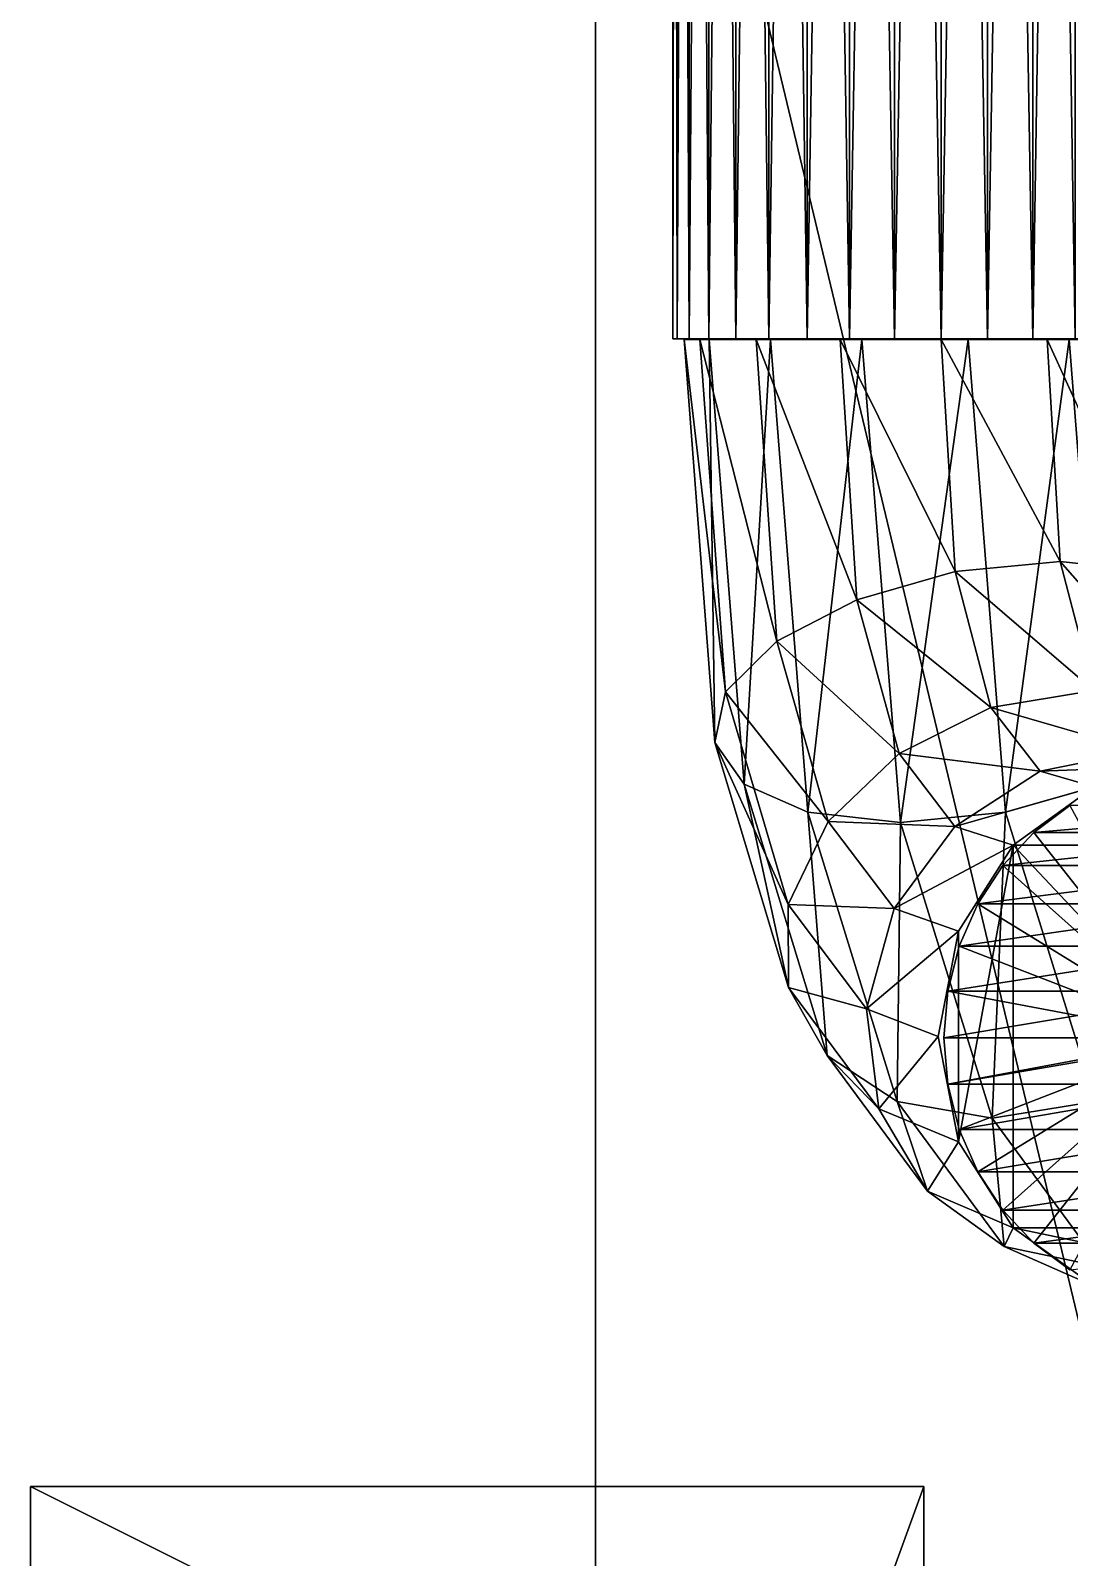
# Model space of a CAD drawing. Header units: metres. Extents: x -2 to 2, y -1.21 to 5.7.
# Drawn here: x -2.001 to -1.419, y 1.123 to 1.978 of the extents above; entities that cross this region are included whole.
import ezdxf

# ---------------------------------------------------------------- set-up
doc = ezdxf.new("R2010")
doc.units = ezdxf.units.M

msp = doc.modelspace()

# ---------------------------------------------------------------- linework, layer by layer
at = {"layer": 'Cube'}
for points in [[(-1.68433, 2.3849, 0.10766), (-0.36877, 0.9849, 0.58649), (-1.68433, 0.9849, 0.10766)], [(-1.68433, 2.3849, 0.10766), (-0.36877, 2.3849, 0.58649), (-0.36877, 0.9849, 0.58649)], [(-1.34915, 0.9849, -0.81324), (-1.68433, 2.3849, 0.10766), (-1.68433, 0.9849, 0.10766)], [(-1.34915, 0.9849, -0.81324), (-1.34915, 2.3849, -0.81324), (-1.68433, 2.3849, 0.10766)]]:
    msp.add_3dface(points, dxfattribs=at)
at = {"layer": 'Cylinder 2'}
for points in [[(-1.641, 1.80518, 0.76987), (-1.63872, 3.30518, 0.79592), (-1.63872, 1.80518, 0.79592)], [(-1.641, 1.80518, 0.76987), (-1.641, 3.30518, 0.76987), (-1.63872, 3.30518, 0.79592)], [(-1.63872, 1.80518, 0.74383), (-1.641, 3.30518, 0.76987), (-1.641, 1.80518, 0.76987)], [(-1.63872, 1.80518, 0.74383), (-1.63872, 3.30518, 0.74383), (-1.641, 3.30518, 0.76987)], [(-1.63872, 1.80518, 0.79592), (-1.63195, 3.30518, 0.82118), (-1.63195, 1.80518, 0.82118)], [(-1.63872, 1.80518, 0.79592), (-1.63872, 3.30518, 0.79592), (-1.63195, 3.30518, 0.82118)], [(-1.63195, 1.80518, 0.71857), (-1.63872, 3.30518, 0.74383), (-1.63872, 1.80518, 0.74383)], [(-1.63195, 1.80518, 0.71857), (-1.63195, 3.30518, 0.71857), (-1.63872, 3.30518, 0.74383)], [(-1.63195, 1.80518, 0.82118), (-1.6209, 3.30518, 0.84487), (-1.6209, 1.80518, 0.84487)], [(-1.63195, 1.80518, 0.82118), (-1.63195, 3.30518, 0.82118), (-1.6209, 3.30518, 0.84487)], [(-1.6209, 1.80518, 0.69487), (-1.63195, 3.30518, 0.71857), (-1.63195, 1.80518, 0.71857)], [(-1.6209, 1.80518, 0.69487), (-1.6209, 3.30518, 0.69487), (-1.63195, 3.30518, 0.71857)], [(-1.6209, 1.80518, 0.84487), (-1.60591, 3.30518, 0.86629), (-1.60591, 1.80518, 0.86629)], [(-1.6209, 1.80518, 0.84487), (-1.6209, 3.30518, 0.84487), (-1.60591, 3.30518, 0.86629)], [(-1.60591, 1.80518, 0.67346), (-1.6209, 3.30518, 0.69487), (-1.6209, 1.80518, 0.69487)], [(-1.60591, 1.80518, 0.67346), (-1.60591, 3.30518, 0.67346), (-1.6209, 3.30518, 0.69487)], [(-1.60591, 1.80518, 0.86629), (-1.58742, 3.30518, 0.88478), (-1.58742, 1.80518, 0.88478)], [(-1.60591, 1.80518, 0.86629), (-1.60591, 3.30518, 0.86629), (-1.58742, 3.30518, 0.88478)], [(-1.58742, 1.80518, 0.65497), (-1.60591, 3.30518, 0.67346), (-1.60591, 1.80518, 0.67346)], [(-1.58742, 1.80518, 0.65497), (-1.58742, 3.30518, 0.65497), (-1.60591, 3.30518, 0.67346)], [(-1.58742, 1.80518, 0.88478), (-1.566, 3.30518, 0.89978), (-1.566, 1.80518, 0.89978)], [(-1.58742, 1.80518, 0.88478), (-1.58742, 3.30518, 0.88478), (-1.566, 3.30518, 0.89978)], [(-1.566, 1.80518, 0.63997), (-1.58742, 3.30518, 0.65497), (-1.58742, 1.80518, 0.65497)], [(-1.566, 1.80518, 0.63997), (-1.566, 3.30518, 0.63997), (-1.58742, 3.30518, 0.65497)], [(-1.566, 1.80518, 0.89978), (-1.5423, 3.30518, 0.91083), (-1.5423, 1.80518, 0.91083)], [(-1.566, 1.80518, 0.89978), (-1.566, 3.30518, 0.89978), (-1.5423, 3.30518, 0.91083)], [(-1.5423, 1.80518, 0.62892), (-1.566, 3.30518, 0.63997), (-1.566, 1.80518, 0.63997)], [(-1.5423, 1.80518, 0.62892), (-1.5423, 3.30518, 0.62892), (-1.566, 3.30518, 0.63997)], [(-1.5423, 1.80518, 0.91083), (-1.51705, 3.30518, 0.91759), (-1.51705, 1.80518, 0.91759)], [(-1.5423, 1.80518, 0.91083), (-1.5423, 3.30518, 0.91083), (-1.51705, 3.30518, 0.91759)], [(-1.51705, 1.80518, 0.62215), (-1.5423, 3.30518, 0.62892), (-1.5423, 1.80518, 0.62892)], [(-1.51705, 1.80518, 0.62215), (-1.51705, 3.30518, 0.62215), (-1.5423, 3.30518, 0.62892)], [(-1.51705, 1.80518, 0.91759), (-1.491, 3.30518, 0.91987), (-1.491, 1.80518, 0.91987)], [(-1.51705, 1.80518, 0.91759), (-1.51705, 3.30518, 0.91759), (-1.491, 3.30518, 0.91987)], [(-1.491, 1.80518, 0.61987), (-1.51705, 3.30518, 0.62215), (-1.51705, 1.80518, 0.62215)], [(-1.491, 1.80518, 0.61987), (-1.491, 3.30518, 0.61987), (-1.51705, 3.30518, 0.62215)], [(-1.46495, 1.80518, 0.62215), (-1.491, 3.30518, 0.61987), (-1.491, 1.80518, 0.61987)], [(-1.46495, 1.80518, 0.62215), (-1.46495, 3.30518, 0.62215), (-1.491, 3.30518, 0.61987)], [(-1.491, 1.80518, 0.91987), (-1.46495, 3.30518, 0.91759), (-1.46495, 1.80518, 0.91759)], [(-1.491, 1.80518, 0.91987), (-1.491, 3.30518, 0.91987), (-1.46495, 3.30518, 0.91759)], [(-1.4397, 1.80518, 0.62892), (-1.46495, 3.30518, 0.62215), (-1.46495, 1.80518, 0.62215)], [(-1.4397, 1.80518, 0.62892), (-1.4397, 3.30518, 0.62892), (-1.46495, 3.30518, 0.62215)], [(-1.46495, 1.80518, 0.91759), (-1.4397, 3.30518, 0.91083), (-1.4397, 1.80518, 0.91083)], [(-1.46495, 1.80518, 0.91759), (-1.46495, 3.30518, 0.91759), (-1.4397, 3.30518, 0.91083)], [(-1.416, 1.80518, 0.63997), (-1.4397, 3.30518, 0.62892), (-1.4397, 1.80518, 0.62892)], [(-1.416, 1.80518, 0.63997), (-1.416, 3.30518, 0.63997), (-1.4397, 3.30518, 0.62892)], [(-1.4397, 1.80518, 0.91083), (-1.416, 3.30518, 0.89978), (-1.416, 1.80518, 0.89978)], [(-1.4397, 1.80518, 0.91083), (-1.4397, 3.30518, 0.91083), (-1.416, 3.30518, 0.89978)], [(-1.491, 1.80518, 0.76987), (-1.641, 1.80518, 0.76987), (-1.63872, 1.80518, 0.79592)], [(-1.641, 1.80518, 0.76987), (-1.63872, 1.80518, 0.79592), (-1.63872, 1.80518, 0.79592)], [(-1.641, 1.80518, 0.76987), (-1.641, 1.80518, 0.76987), (-1.63872, 1.80518, 0.79592)], [(-1.491, 1.80518, 0.76987), (-1.641, 1.80518, 0.76987), (-1.491, 1.80518, 0.76987)], [(-1.491, 1.80518, 0.76987), (-1.63872, 1.80518, 0.74383), (-1.641, 1.80518, 0.76987)], [(-1.63872, 1.80518, 0.74383), (-1.641, 1.80518, 0.76987), (-1.641, 1.80518, 0.76987)], [(-1.63872, 1.80518, 0.74383), (-1.63872, 1.80518, 0.74383), (-1.641, 1.80518, 0.76987)], [(-1.491, 1.80518, 0.76987), (-1.63872, 1.80518, 0.79592), (-1.63195, 1.80518, 0.82118)], [(-1.63872, 1.80518, 0.79592), (-1.63195, 1.80518, 0.82118), (-1.63195, 1.80518, 0.82118)], [(-1.63872, 1.80518, 0.79592), (-1.63872, 1.80518, 0.79592), (-1.63195, 1.80518, 0.82118)], [(-1.491, 1.80518, 0.76987), (-1.63872, 1.80518, 0.79592), (-1.491, 1.80518, 0.76987)], [(-1.491, 1.80518, 0.76987), (-1.63872, 1.80518, 0.74383), (-1.491, 1.80518, 0.76987)], [(-1.491, 1.80518, 0.76987), (-1.63195, 1.80518, 0.71857), (-1.63872, 1.80518, 0.74383)], [(-1.63195, 1.80518, 0.71857), (-1.63872, 1.80518, 0.74383), (-1.63872, 1.80518, 0.74383)], [(-1.63195, 1.80518, 0.71857), (-1.63195, 1.80518, 0.71857), (-1.63872, 1.80518, 0.74383)], [(-1.491, 1.80518, 0.76987), (-1.63195, 1.80518, 0.82118), (-1.6209, 1.80518, 0.84487)], [(-1.63195, 1.80518, 0.82118), (-1.6209, 1.80518, 0.84487), (-1.6209, 1.80518, 0.84487)], [(-1.63195, 1.80518, 0.82118), (-1.63195, 1.80518, 0.82118), (-1.6209, 1.80518, 0.84487)], [(-1.491, 1.80518, 0.76987), (-1.63195, 1.80518, 0.82118), (-1.491, 1.80518, 0.76987)], [(-1.491, 1.80518, 0.76987), (-1.63195, 1.80518, 0.71857), (-1.491, 1.80518, 0.76987)], [(-1.491, 1.80518, 0.76987), (-1.6209, 1.80518, 0.69487), (-1.63195, 1.80518, 0.71857)], [(-1.6209, 1.80518, 0.69487), (-1.63195, 1.80518, 0.71857), (-1.63195, 1.80518, 0.71857)], [(-1.6209, 1.80518, 0.69487), (-1.6209, 1.80518, 0.69487), (-1.63195, 1.80518, 0.71857)], [(-1.491, 1.80518, 0.76987), (-1.6209, 1.80518, 0.84487), (-1.60591, 1.80518, 0.86629)], [(-1.6209, 1.80518, 0.84487), (-1.60591, 1.80518, 0.86629), (-1.60591, 1.80518, 0.86629)], [(-1.6209, 1.80518, 0.84487), (-1.6209, 1.80518, 0.84487), (-1.60591, 1.80518, 0.86629)], [(-1.491, 1.80518, 0.76987), (-1.6209, 1.80518, 0.84487), (-1.491, 1.80518, 0.76987)], [(-1.491, 1.80518, 0.76987), (-1.6209, 1.80518, 0.69487), (-1.491, 1.80518, 0.76987)], [(-1.491, 1.80518, 0.76987), (-1.60591, 1.80518, 0.67346), (-1.6209, 1.80518, 0.69487)], [(-1.60591, 1.80518, 0.67346), (-1.6209, 1.80518, 0.69487), (-1.6209, 1.80518, 0.69487)], [(-1.60591, 1.80518, 0.67346), (-1.60591, 1.80518, 0.67346), (-1.6209, 1.80518, 0.69487)], [(-1.491, 1.80518, 0.76987), (-1.60591, 1.80518, 0.86629), (-1.58742, 1.80518, 0.88478)], [(-1.60591, 1.80518, 0.86629), (-1.58742, 1.80518, 0.88478), (-1.58742, 1.80518, 0.88478)], [(-1.60591, 1.80518, 0.86629), (-1.60591, 1.80518, 0.86629), (-1.58742, 1.80518, 0.88478)], [(-1.491, 1.80518, 0.76987), (-1.60591, 1.80518, 0.86629), (-1.491, 1.80518, 0.76987)], [(-1.491, 1.80518, 0.76987), (-1.60591, 1.80518, 0.67346), (-1.491, 1.80518, 0.76987)], [(-1.491, 1.80518, 0.76987), (-1.58742, 1.80518, 0.65497), (-1.60591, 1.80518, 0.67346)], [(-1.58742, 1.80518, 0.65497), (-1.60591, 1.80518, 0.67346), (-1.60591, 1.80518, 0.67346)], [(-1.58742, 1.80518, 0.65497), (-1.58742, 1.80518, 0.65497), (-1.60591, 1.80518, 0.67346)], [(-1.491, 1.80518, 0.76987), (-1.58742, 1.80518, 0.88478), (-1.566, 1.80518, 0.89978)], [(-1.58742, 1.80518, 0.88478), (-1.566, 1.80518, 0.89978), (-1.566, 1.80518, 0.89978)], [(-1.58742, 1.80518, 0.88478), (-1.58742, 1.80518, 0.88478), (-1.566, 1.80518, 0.89978)], [(-1.491, 1.80518, 0.76987), (-1.58742, 1.80518, 0.88478), (-1.491, 1.80518, 0.76987)], [(-1.491, 1.80518, 0.76987), (-1.58742, 1.80518, 0.65497), (-1.491, 1.80518, 0.76987)], [(-1.491, 1.80518, 0.76987), (-1.566, 1.80518, 0.63997), (-1.58742, 1.80518, 0.65497)], [(-1.566, 1.80518, 0.63997), (-1.58742, 1.80518, 0.65497), (-1.58742, 1.80518, 0.65497)], [(-1.566, 1.80518, 0.63997), (-1.566, 1.80518, 0.63997), (-1.58742, 1.80518, 0.65497)], [(-1.491, 1.80518, 0.76987), (-1.566, 1.80518, 0.89978), (-1.5423, 1.80518, 0.91083)], [(-1.566, 1.80518, 0.89978), (-1.5423, 1.80518, 0.91083), (-1.5423, 1.80518, 0.91083)], [(-1.566, 1.80518, 0.89978), (-1.566, 1.80518, 0.89978), (-1.5423, 1.80518, 0.91083)], [(-1.491, 1.80518, 0.76987), (-1.566, 1.80518, 0.89978), (-1.491, 1.80518, 0.76987)], [(-1.491, 1.80518, 0.76987), (-1.566, 1.80518, 0.63997), (-1.491, 1.80518, 0.76987)], [(-1.491, 1.80518, 0.76987), (-1.5423, 1.80518, 0.62892), (-1.566, 1.80518, 0.63997)], [(-1.5423, 1.80518, 0.62892), (-1.566, 1.80518, 0.63997), (-1.566, 1.80518, 0.63997)], [(-1.5423, 1.80518, 0.62892), (-1.5423, 1.80518, 0.62892), (-1.566, 1.80518, 0.63997)], [(-1.491, 1.80518, 0.76987), (-1.5423, 1.80518, 0.91083), (-1.51705, 1.80518, 0.91759)], [(-1.5423, 1.80518, 0.91083), (-1.51705, 1.80518, 0.91759), (-1.51705, 1.80518, 0.91759)], [(-1.5423, 1.80518, 0.91083), (-1.5423, 1.80518, 0.91083), (-1.51705, 1.80518, 0.91759)], [(-1.491, 1.80518, 0.76987), (-1.5423, 1.80518, 0.91083), (-1.491, 1.80518, 0.76987)], [(-1.491, 1.80518, 0.76987), (-1.5423, 1.80518, 0.62892), (-1.491, 1.80518, 0.76987)], [(-1.491, 1.80518, 0.76987), (-1.51705, 1.80518, 0.62215), (-1.5423, 1.80518, 0.62892)], [(-1.51705, 1.80518, 0.62215), (-1.5423, 1.80518, 0.62892), (-1.5423, 1.80518, 0.62892)], [(-1.51705, 1.80518, 0.62215), (-1.51705, 1.80518, 0.62215), (-1.5423, 1.80518, 0.62892)], [(-1.491, 1.80518, 0.76987), (-1.51705, 1.80518, 0.91759), (-1.491, 1.80518, 0.91987)], [(-1.51705, 1.80518, 0.91759), (-1.491, 1.80518, 0.91987), (-1.491, 1.80518, 0.91987)], [(-1.51705, 1.80518, 0.91759), (-1.51705, 1.80518, 0.91759), (-1.491, 1.80518, 0.91987)], [(-1.491, 1.80518, 0.76987), (-1.51705, 1.80518, 0.91759), (-1.491, 1.80518, 0.76987)], [(-1.491, 1.80518, 0.76987), (-1.51705, 1.80518, 0.62215), (-1.491, 1.80518, 0.76987)], [(-1.491, 1.80518, 0.76987), (-1.491, 1.80518, 0.61987), (-1.51705, 1.80518, 0.62215)], [(-1.491, 1.80518, 0.61987), (-1.51705, 1.80518, 0.62215), (-1.51705, 1.80518, 0.62215)], [(-1.491, 1.80518, 0.61987), (-1.491, 1.80518, 0.61987), (-1.51705, 1.80518, 0.62215)], [(-1.491, 1.80518, 0.76987), (-1.491, 1.80518, 0.91987), (-1.491, 1.80518, 0.76987)], [(-1.491, 1.80518, 0.76987), (-1.491, 1.80518, 0.61987), (-1.491, 1.80518, 0.76987)], [(-1.491, 1.80518, 0.76987), (-1.46495, 1.80518, 0.62215), (-1.491, 1.80518, 0.61987)], [(-1.46495, 1.80518, 0.62215), (-1.491, 1.80518, 0.61987), (-1.491, 1.80518, 0.61987)], [(-1.46495, 1.80518, 0.62215), (-1.46495, 1.80518, 0.62215), (-1.491, 1.80518, 0.61987)], [(-1.491, 1.80518, 0.76987), (-1.46495, 1.80518, 0.62215), (-1.491, 1.80518, 0.76987)], [(-1.491, 1.80518, 0.76987), (-1.4397, 1.80518, 0.62892), (-1.46495, 1.80518, 0.62215)], [(-1.491, 1.80518, 0.76987), (-1.4397, 1.80518, 0.62892), (-1.491, 1.80518, 0.76987)], [(-1.491, 1.80518, 0.76987), (-1.416, 1.80518, 0.63997), (-1.4397, 1.80518, 0.62892)], [(-1.491, 1.80518, 0.76987), (-1.416, 1.80518, 0.63997), (-1.491, 1.80518, 0.76987)], [(-1.491, 1.80518, 0.76987), (-1.39458, 1.80518, 0.65497), (-1.416, 1.80518, 0.63997)], [(-1.491, 1.80518, 0.76987), (-1.39458, 1.80518, 0.65497), (-1.491, 1.80518, 0.76987)], [(-1.491, 1.80518, 0.76987), (-1.37609, 1.80518, 0.67346), (-1.39458, 1.80518, 0.65497)], [(-1.491, 1.80518, 0.76987), (-1.37609, 1.80518, 0.67346), (-1.491, 1.80518, 0.76987)], [(-1.491, 1.80518, 0.76987), (-1.3611, 1.80518, 0.69487), (-1.37609, 1.80518, 0.67346)], [(-1.491, 1.80518, 0.76987), (-1.3611, 1.80518, 0.69487), (-1.491, 1.80518, 0.76987)], [(-1.491, 1.80518, 0.76987), (-1.35005, 1.80518, 0.71857), (-1.3611, 1.80518, 0.69487)], [(-1.491, 1.80518, 0.76987), (-1.35005, 1.80518, 0.71857), (-1.491, 1.80518, 0.76987)], [(-1.491, 1.80518, 0.76987), (-1.34328, 1.80518, 0.74383), (-1.35005, 1.80518, 0.71857)], [(-1.491, 1.80518, 0.76987), (-1.34328, 1.80518, 0.74383), (-1.491, 1.80518, 0.76987)], [(-1.491, 1.80518, 0.76987), (-1.341, 1.80518, 0.76987), (-1.34328, 1.80518, 0.74383)], [(-1.491, 1.80518, 0.76987), (-1.341, 1.80518, 0.76987), (-1.491, 1.80518, 0.76987)], [(-1.491, 1.80518, 0.76987), (-1.34328, 1.80518, 0.79592), (-1.341, 1.80518, 0.76987)], [(-1.491, 1.80518, 0.76987), (-1.34328, 1.80518, 0.79592), (-1.491, 1.80518, 0.76987)], [(-1.491, 1.80518, 0.76987), (-1.35005, 1.80518, 0.82118), (-1.34328, 1.80518, 0.79592)], [(-1.491, 1.80518, 0.76987), (-1.35005, 1.80518, 0.82118), (-1.491, 1.80518, 0.76987)], [(-1.491, 1.80518, 0.76987), (-1.3611, 1.80518, 0.84487), (-1.35005, 1.80518, 0.82118)], [(-1.491, 1.80518, 0.76987), (-1.3611, 1.80518, 0.84487), (-1.491, 1.80518, 0.76987)], [(-1.491, 1.80518, 0.76987), (-1.37609, 1.80518, 0.86629), (-1.3611, 1.80518, 0.84487)], [(-1.491, 1.80518, 0.76987), (-1.37609, 1.80518, 0.86629), (-1.491, 1.80518, 0.76987)], [(-1.491, 1.80518, 0.76987), (-1.39458, 1.80518, 0.88478), (-1.37609, 1.80518, 0.86629)], [(-1.491, 1.80518, 0.76987), (-1.39458, 1.80518, 0.88478), (-1.491, 1.80518, 0.76987)], [(-1.491, 1.80518, 0.76987), (-1.416, 1.80518, 0.89978), (-1.39458, 1.80518, 0.88478)], [(-1.491, 1.80518, 0.76987), (-1.416, 1.80518, 0.89978), (-1.491, 1.80518, 0.76987)], [(-1.491, 1.80518, 0.76987), (-1.4397, 1.80518, 0.91083), (-1.416, 1.80518, 0.89978)], [(-1.491, 1.80518, 0.76987), (-1.4397, 1.80518, 0.91083), (-1.491, 1.80518, 0.76987)], [(-1.491, 1.80518, 0.76987), (-1.46495, 1.80518, 0.91759), (-1.4397, 1.80518, 0.91083)], [(-1.491, 1.80518, 0.76987), (-1.46495, 1.80518, 0.91759), (-1.491, 1.80518, 0.76987)], [(-1.491, 1.80518, 0.76987), (-1.491, 1.80518, 0.91987), (-1.46495, 1.80518, 0.91759)], [(-1.491, 1.80518, 0.91987), (-1.46495, 1.80518, 0.91759), (-1.46495, 1.80518, 0.91759)], [(-1.491, 1.80518, 0.91987), (-1.491, 1.80518, 0.91987), (-1.46495, 1.80518, 0.91759)], [(-1.4397, 1.80518, 0.62892), (-1.46495, 1.80518, 0.62215), (-1.46495, 1.80518, 0.62215)], [(-1.4397, 1.80518, 0.62892), (-1.4397, 1.80518, 0.62892), (-1.46495, 1.80518, 0.62215)], [(-1.46495, 1.80518, 0.91759), (-1.4397, 1.80518, 0.91083), (-1.4397, 1.80518, 0.91083)], [(-1.46495, 1.80518, 0.91759), (-1.46495, 1.80518, 0.91759), (-1.4397, 1.80518, 0.91083)], [(-1.416, 1.80518, 0.63997), (-1.4397, 1.80518, 0.62892), (-1.4397, 1.80518, 0.62892)], [(-1.416, 1.80518, 0.63997), (-1.416, 1.80518, 0.63997), (-1.4397, 1.80518, 0.62892)], [(-1.4397, 1.80518, 0.91083), (-1.416, 1.80518, 0.89978), (-1.416, 1.80518, 0.89978)], [(-1.4397, 1.80518, 0.91083), (-1.4397, 1.80518, 0.91083), (-1.416, 1.80518, 0.89978)]]:
    msp.add_3dface(points, dxfattribs=at)
at = {"layer": 'Cylinder 9'}
for points in [[(-1.3484, 1.41413, 0.40474), (-1.439, 1.52904, 0.37176), (-1.41888, 1.54403, 0.37909)], [(-1.439, 1.52904, 0.37176), (-1.41888, 1.54403, 0.37909), (-1.41888, 1.54403, 0.37909)], [(-1.439, 1.52904, 0.37176), (-1.439, 1.52904, 0.37176), (-1.41888, 1.54403, 0.37909)], [(-1.439, 1.52904, 0.37176), (-1.26497, 1.54403, -0.04378), (-1.41888, 1.54403, 0.37909)], [(-1.439, 1.52904, 0.37176), (-1.28509, 1.52904, -0.0511), (-1.26497, 1.54403, -0.04378)], [(-1.3484, 1.41413, 0.40474), (-1.45638, 1.51055, 0.36544), (-1.439, 1.52904, 0.37176)], [(-1.45638, 1.51055, 0.36544), (-1.439, 1.52904, 0.37176), (-1.439, 1.52904, 0.37176)], [(-1.45638, 1.51055, 0.36544), (-1.45638, 1.51055, 0.36544), (-1.439, 1.52904, 0.37176)], [(-1.45638, 1.51055, 0.36544), (-1.28509, 1.52904, -0.0511), (-1.439, 1.52904, 0.37176)], [(-1.45638, 1.51055, 0.36544), (-1.30247, 1.51055, -0.05742), (-1.28509, 1.52904, -0.0511)], [(-1.3484, 1.41413, 0.40474), (-1.439, 1.52904, 0.37176), (-1.3484, 1.41413, 0.40474)], [(-1.3484, 1.41413, 0.40474), (-1.47047, 1.48913, 0.36031), (-1.45638, 1.51055, 0.36544)], [(-1.47047, 1.48913, 0.36031), (-1.45638, 1.51055, 0.36544), (-1.45638, 1.51055, 0.36544)], [(-1.47047, 1.48913, 0.36031), (-1.47047, 1.48913, 0.36031), (-1.45638, 1.51055, 0.36544)], [(-1.47047, 1.48913, 0.36031), (-1.30247, 1.51055, -0.05742), (-1.45638, 1.51055, 0.36544)], [(-1.47047, 1.48913, 0.36031), (-1.31656, 1.48913, -0.06255), (-1.30247, 1.51055, -0.05742)], [(-1.3484, 1.41413, 0.40474), (-1.45638, 1.51055, 0.36544), (-1.3484, 1.41413, 0.40474)], [(-1.3484, 1.41413, 0.40474), (-1.48085, 1.46543, 0.35653), (-1.47047, 1.48913, 0.36031)], [(-1.48085, 1.46543, 0.35653), (-1.47047, 1.48913, 0.36031), (-1.47047, 1.48913, 0.36031)], [(-1.48085, 1.46543, 0.35653), (-1.48085, 1.46543, 0.35653), (-1.47047, 1.48913, 0.36031)], [(-1.48085, 1.46543, 0.35653), (-1.31656, 1.48913, -0.06255), (-1.47047, 1.48913, 0.36031)], [(-1.48085, 1.46543, 0.35653), (-1.32694, 1.46543, -0.06633), (-1.31656, 1.48913, -0.06255)], [(-1.3484, 1.41413, 0.40474), (-1.47047, 1.48913, 0.36031), (-1.3484, 1.41413, 0.40474)], [(-1.3484, 1.41413, 0.40474), (-1.48721, 1.44018, 0.35421), (-1.48085, 1.46543, 0.35653)], [(-1.48721, 1.44018, 0.35421), (-1.48085, 1.46543, 0.35653), (-1.48085, 1.46543, 0.35653)], [(-1.48721, 1.44018, 0.35421), (-1.48721, 1.44018, 0.35421), (-1.48085, 1.46543, 0.35653)], [(-1.48721, 1.44018, 0.35421), (-1.32694, 1.46543, -0.06633), (-1.48085, 1.46543, 0.35653)], [(-1.48721, 1.44018, 0.35421), (-1.3333, 1.44018, -0.06865), (-1.32694, 1.46543, -0.06633)], [(-1.3484, 1.41413, 0.40474), (-1.48085, 1.46543, 0.35653), (-1.3484, 1.41413, 0.40474)], [(-1.3484, 1.41413, 0.40474), (-1.48935, 1.41413, 0.35343), (-1.48721, 1.44018, 0.35421)], [(-1.48935, 1.41413, 0.35343), (-1.48721, 1.44018, 0.35421), (-1.48721, 1.44018, 0.35421)], [(-1.48935, 1.41413, 0.35343), (-1.48935, 1.41413, 0.35343), (-1.48721, 1.44018, 0.35421)], [(-1.48935, 1.41413, 0.35343), (-1.3333, 1.44018, -0.06865), (-1.48721, 1.44018, 0.35421)], [(-1.48935, 1.41413, 0.35343), (-1.33544, 1.41413, -0.06943), (-1.3333, 1.44018, -0.06865)], [(-1.3484, 1.41413, 0.40474), (-1.48721, 1.44018, 0.35421), (-1.3484, 1.41413, 0.40474)], [(-1.3484, 1.41413, 0.40474), (-1.48935, 1.41413, 0.35343), (-1.3484, 1.41413, 0.40474)], [(-1.3484, 1.41413, 0.40474), (-1.48721, 1.38808, 0.35421), (-1.48935, 1.41413, 0.35343)], [(-1.48721, 1.38808, 0.35421), (-1.48935, 1.41413, 0.35343), (-1.48935, 1.41413, 0.35343)], [(-1.48721, 1.38808, 0.35421), (-1.48721, 1.38808, 0.35421), (-1.48935, 1.41413, 0.35343)], [(-1.48721, 1.38808, 0.35421), (-1.33544, 1.41413, -0.06943), (-1.48935, 1.41413, 0.35343)], [(-1.48721, 1.38808, 0.35421), (-1.3333, 1.38808, -0.06865), (-1.33544, 1.41413, -0.06943)], [(-1.3484, 1.41413, 0.40474), (-1.48721, 1.38808, 0.35421), (-1.3484, 1.41413, 0.40474)], [(-1.3484, 1.41413, 0.40474), (-1.48085, 1.36283, 0.35653), (-1.48721, 1.38808, 0.35421)], [(-1.3484, 1.41413, 0.40474), (-1.48085, 1.36283, 0.35653), (-1.3484, 1.41413, 0.40474)], [(-1.3484, 1.41413, 0.40474), (-1.47047, 1.33913, 0.36031), (-1.48085, 1.36283, 0.35653)], [(-1.3484, 1.41413, 0.40474), (-1.47047, 1.33913, 0.36031), (-1.3484, 1.41413, 0.40474)], [(-1.3484, 1.41413, 0.40474), (-1.45638, 1.31771, 0.36544), (-1.47047, 1.33913, 0.36031)], [(-1.3484, 1.41413, 0.40474), (-1.45638, 1.31771, 0.36544), (-1.3484, 1.41413, 0.40474)], [(-1.3484, 1.41413, 0.40474), (-1.439, 1.29922, 0.37176), (-1.45638, 1.31771, 0.36544)], [(-1.3484, 1.41413, 0.40474), (-1.439, 1.29922, 0.37176), (-1.3484, 1.41413, 0.40474)], [(-1.3484, 1.41413, 0.40474), (-1.41888, 1.28422, 0.37909), (-1.439, 1.29922, 0.37176)], [(-1.48085, 1.36283, 0.35653), (-1.48721, 1.38808, 0.35421), (-1.48721, 1.38808, 0.35421)], [(-1.48085, 1.36283, 0.35653), (-1.48085, 1.36283, 0.35653), (-1.48721, 1.38808, 0.35421)], [(-1.48085, 1.36283, 0.35653), (-1.3333, 1.38808, -0.06865), (-1.48721, 1.38808, 0.35421)], [(-1.48085, 1.36283, 0.35653), (-1.32694, 1.36283, -0.06633), (-1.3333, 1.38808, -0.06865)], [(-1.47047, 1.33913, 0.36031), (-1.48085, 1.36283, 0.35653), (-1.48085, 1.36283, 0.35653)], [(-1.47047, 1.33913, 0.36031), (-1.47047, 1.33913, 0.36031), (-1.48085, 1.36283, 0.35653)], [(-1.47047, 1.33913, 0.36031), (-1.32694, 1.36283, -0.06633), (-1.48085, 1.36283, 0.35653)], [(-1.47047, 1.33913, 0.36031), (-1.31656, 1.33913, -0.06255), (-1.32694, 1.36283, -0.06633)], [(-1.45638, 1.31771, 0.36544), (-1.47047, 1.33913, 0.36031), (-1.47047, 1.33913, 0.36031)], [(-1.45638, 1.31771, 0.36544), (-1.45638, 1.31771, 0.36544), (-1.47047, 1.33913, 0.36031)], [(-1.45638, 1.31771, 0.36544), (-1.31656, 1.33913, -0.06255), (-1.47047, 1.33913, 0.36031)], [(-1.45638, 1.31771, 0.36544), (-1.30247, 1.31771, -0.05742), (-1.31656, 1.33913, -0.06255)], [(-1.439, 1.29922, 0.37176), (-1.45638, 1.31771, 0.36544), (-1.45638, 1.31771, 0.36544)], [(-1.439, 1.29922, 0.37176), (-1.439, 1.29922, 0.37176), (-1.45638, 1.31771, 0.36544)], [(-1.439, 1.29922, 0.37176), (-1.30247, 1.31771, -0.05742), (-1.45638, 1.31771, 0.36544)], [(-1.439, 1.29922, 0.37176), (-1.28509, 1.29922, -0.0511), (-1.30247, 1.31771, -0.05742)], [(-1.41888, 1.28422, 0.37909), (-1.439, 1.29922, 0.37176), (-1.439, 1.29922, 0.37176)], [(-1.41888, 1.28422, 0.37909), (-1.41888, 1.28422, 0.37909), (-1.439, 1.29922, 0.37176)], [(-1.41888, 1.28422, 0.37909), (-1.28509, 1.29922, -0.0511), (-1.439, 1.29922, 0.37176)]]:
    msp.add_3dface(points, dxfattribs=at)
at = {"layer": 'Path Extrusion'}
for points in [[(-1.6348, 1.80478, 0.77777), (-1.61153, 1.60769, 0.67885), (-1.62591, 1.80478, 0.71834)], [(-1.6348, 1.80478, 0.77777), (-1.61765, 1.57933, 0.73065), (-1.61153, 1.60769, 0.67885)], [(-1.62068, 1.80478, 0.83423), (-1.61765, 1.57933, 0.73065), (-1.6348, 1.80478, 0.77777)], [(-1.6348, 1.80478, 0.77777), (-1.59452, 1.80478, 0.6671), (-1.54741, 1.80478, 0.63292)], [(-1.59452, 1.80478, 0.6671), (-1.6348, 1.80478, 0.77777), (-1.62591, 1.80478, 0.71834)], [(-1.6348, 1.80478, 0.77777), (-1.54741, 1.80478, 0.63292), (-1.62068, 1.80478, 0.83423)], [(-1.62591, 1.80478, 0.71834), (-1.58293, 1.63604, 0.63524), (-1.59452, 1.80478, 0.6671)], [(-1.62591, 1.80478, 0.71834), (-1.61153, 1.60769, 0.67885), (-1.58293, 1.63604, 0.63524)], [(-1.62068, 1.80478, 0.83423), (-1.60125, 1.5561, 0.78087), (-1.61765, 1.57933, 0.73065)], [(-1.58651, 1.80478, 0.88135), (-1.60125, 1.5561, 0.78087), (-1.62068, 1.80478, 0.83423)], [(-1.54741, 1.80478, 0.63292), (-1.3461, 1.80478, 0.70619), (-1.62068, 1.80478, 0.83423)], [(-1.3461, 1.80478, 0.70619), (-1.41937, 1.80478, 0.9075), (-1.62068, 1.80478, 0.83423)], [(-1.47583, 1.80478, 0.92163), (-1.58651, 1.80478, 0.88135), (-1.62068, 1.80478, 0.83423)], [(-1.41937, 1.80478, 0.9075), (-1.47583, 1.80478, 0.92163), (-1.62068, 1.80478, 0.83423)], [(-1.58651, 1.80478, 0.88135), (-1.56555, 1.54041, 0.82376), (-1.60125, 1.5561, 0.78087)], [(-1.59452, 1.80478, 0.6671), (-1.53809, 1.65925, 0.60733), (-1.54741, 1.80478, 0.63292)], [(-1.59452, 1.80478, 0.6671), (-1.58293, 1.63604, 0.63524), (-1.53809, 1.65925, 0.60733)], [(-1.53526, 1.80478, 0.91273), (-1.56555, 1.54041, 0.82376), (-1.58651, 1.80478, 0.88135)], [(-1.58651, 1.80478, 0.88135), (-1.47583, 1.80478, 0.92163), (-1.53526, 1.80478, 0.91273)], [(-1.53526, 1.80478, 0.91273), (-1.51374, 1.53465, 0.8536), (-1.56555, 1.54041, 0.82376)], [(-1.54741, 1.80478, 0.63292), (-1.48317, 1.67494, 0.59743), (-1.49095, 1.80478, 0.6188)], [(-1.54741, 1.80478, 0.63292), (-1.53809, 1.65925, 0.60733), (-1.48317, 1.67494, 0.59743)], [(-1.54741, 1.80478, 0.63292), (-1.49095, 1.80478, 0.6188), (-1.3461, 1.80478, 0.70619)], [(-1.47583, 1.80478, 0.92163), (-1.51374, 1.53465, 0.8536), (-1.53526, 1.80478, 0.91273)], [(-1.47583, 1.80478, 0.92163), (-1.45487, 1.54041, 0.86404), (-1.51374, 1.53465, 0.8536)], [(-1.49095, 1.80478, 0.6188), (-1.4243, 1.6807, 0.60788), (-1.43151, 1.80478, 0.62769)], [(-1.49095, 1.80478, 0.6188), (-1.48317, 1.67494, 0.59743), (-1.4243, 1.6807, 0.60788)], [(-1.38027, 1.80478, 0.65908), (-1.49095, 1.80478, 0.6188), (-1.43151, 1.80478, 0.62769)], [(-1.3461, 1.80478, 0.70619), (-1.49095, 1.80478, 0.6188), (-1.38027, 1.80478, 0.65908)], [(-1.41937, 1.80478, 0.9075), (-1.45487, 1.54041, 0.86404), (-1.47583, 1.80478, 0.92163)], [(-1.41937, 1.80478, 0.9075), (-1.39995, 1.5561, 0.85414), (-1.45487, 1.54041, 0.86404)], [(-1.43151, 1.80478, 0.62769), (-1.37249, 1.67494, 0.63771), (-1.38027, 1.80478, 0.65908)], [(-1.43151, 1.80478, 0.62769), (-1.4243, 1.6807, 0.60788), (-1.37249, 1.67494, 0.63771)], [(-1.37225, 1.80478, 0.87333), (-1.39995, 1.5561, 0.85414), (-1.41937, 1.80478, 0.9075)], [(-1.37225, 1.80478, 0.87333), (-1.41937, 1.80478, 0.9075), (-1.3461, 1.80478, 0.70619)], [(-1.53809, 1.65925, 0.60733), (-1.46307, 1.59898, 0.54222), (-1.48317, 1.67494, 0.59743)], [(-1.48317, 1.67494, 0.59743), (-1.40549, 1.60842, 0.55619), (-1.4243, 1.6807, 0.60788)], [(-1.48317, 1.67494, 0.59743), (-1.46307, 1.59898, 0.54222), (-1.40549, 1.60842, 0.55619)], [(-1.4243, 1.6807, 0.60788), (-1.3524, 1.59898, 0.5825), (-1.37249, 1.67494, 0.63771)], [(-1.4243, 1.6807, 0.60788), (-1.40549, 1.60842, 0.55619), (-1.3524, 1.59898, 0.5825)], [(-1.58293, 1.63604, 0.63524), (-1.5145, 1.57327, 0.54252), (-1.53809, 1.65925, 0.60733)], [(-1.53809, 1.65925, 0.60733), (-1.5145, 1.57327, 0.54252), (-1.46307, 1.59898, 0.54222)], [(-1.61153, 1.60769, 0.67885), (-1.55417, 1.53522, 0.55623), (-1.58293, 1.63604, 0.63524)], [(-1.58293, 1.63604, 0.63524), (-1.55417, 1.53522, 0.55623), (-1.5145, 1.57327, 0.54252)], [(-1.61765, 1.57933, 0.73065), (-1.57646, 1.48876, 0.58249), (-1.61153, 1.60769, 0.67885)], [(-1.61153, 1.60769, 0.67885), (-1.57646, 1.48876, 0.58249), (-1.55417, 1.53522, 0.55623)], [(-1.46307, 1.59898, 0.54222), (-1.37931, 1.57474, 0.48426), (-1.40549, 1.60842, 0.55619)], [(-1.5145, 1.57327, 0.54252), (-1.43551, 1.56334, 0.46649), (-1.46307, 1.59898, 0.54222)], [(-1.46307, 1.59898, 0.54222), (-1.43551, 1.56334, 0.46649), (-1.37931, 1.57474, 0.48426)], [(-1.61765, 1.57933, 0.73065), (-1.57627, 1.44228, 0.61695), (-1.57646, 1.48876, 0.58249)], [(-1.60125, 1.5561, 0.78087), (-1.57627, 1.44228, 0.61695), (-1.61765, 1.57933, 0.73065)], [(-1.55417, 1.53522, 0.55623), (-1.48318, 1.53232, 0.45645), (-1.5145, 1.57327, 0.54252)], [(-1.5145, 1.57327, 0.54252), (-1.48318, 1.53232, 0.45645), (-1.43551, 1.56334, 0.46649)], [(-1.43551, 1.56334, 0.46649), (-1.35, 1.56645, 0.40373), (-1.37931, 1.57474, 0.48426)], [(-1.43551, 1.56334, 0.46649), (-1.40534, 1.55448, 0.38359), (-1.35, 1.56645, 0.40373)], [(-1.60125, 1.5561, 0.78087), (-1.5547, 1.40421, 0.65296), (-1.57627, 1.44228, 0.61695)], [(-1.56555, 1.54041, 0.82376), (-1.5547, 1.40421, 0.65296), (-1.60125, 1.5561, 0.78087)], [(-1.48318, 1.53232, 0.45645), (-1.40534, 1.55448, 0.38359), (-1.43551, 1.56334, 0.46649)], [(-1.39995, 1.5561, 0.85414), (-1.40482, 1.37849, 0.72654), (-1.45487, 1.54041, 0.86404)], [(-1.48318, 1.53232, 0.45645), (-1.45065, 1.52189, 0.3671), (-1.40534, 1.55448, 0.38359)], [(-1.40534, 1.55448, 0.38359), (-1.45065, 1.52189, 0.3671), (-1.24935, 1.52189, 0.44037)], [(-1.56555, 1.54041, 0.82376), (-1.5155, 1.37849, 0.68625), (-1.5547, 1.40421, 0.65296)], [(-1.51374, 1.53465, 0.8536), (-1.5155, 1.37849, 0.68625), (-1.56555, 1.54041, 0.82376)], [(-1.45487, 1.54041, 0.86404), (-1.46241, 1.36905, 0.71257), (-1.51374, 1.53465, 0.8536)], [(-1.45487, 1.54041, 0.86404), (-1.40482, 1.37849, 0.72654), (-1.46241, 1.36905, 0.71257)], [(-1.57646, 1.48876, 0.58249), (-1.51727, 1.4864, 0.45486), (-1.55417, 1.53522, 0.55623)], [(-1.55417, 1.53522, 0.55623), (-1.51727, 1.4864, 0.45486), (-1.48318, 1.53232, 0.45645)], [(-1.51727, 1.4864, 0.45486), (-1.45065, 1.52189, 0.3671), (-1.48318, 1.53232, 0.45645)], [(-1.51374, 1.53465, 0.8536), (-1.46241, 1.36905, 0.71257), (-1.5155, 1.37849, 0.68625)], [(-1.51727, 1.4864, 0.45486), (-1.48127, 1.47367, 0.35595), (-1.45065, 1.52189, 0.3671)], [(-1.45065, 1.30767, 0.3671), (-1.45065, 1.52189, 0.3671), (-1.48127, 1.35589, 0.35595)], [(-1.45065, 1.52189, 0.3671), (-1.48127, 1.47367, 0.35595), (-1.48127, 1.35589, 0.35595)], [(-1.45065, 1.30767, 0.3671), (-1.24934, 1.30767, 0.44037), (-1.45065, 1.52189, 0.3671)], [(-1.45065, 1.52189, 0.3671), (-1.24934, 1.30767, 0.44037), (-1.24935, 1.52189, 0.44037)], [(-1.57646, 1.48876, 0.58249), (-1.53277, 1.43033, 0.46243), (-1.51727, 1.4864, 0.45486)], [(-1.57627, 1.44228, 0.61695), (-1.53277, 1.43033, 0.46243), (-1.57646, 1.48876, 0.58249)], [(-1.53277, 1.43033, 0.46243), (-1.48127, 1.47367, 0.35595), (-1.51727, 1.4864, 0.45486)], [(-1.53277, 1.43033, 0.46243), (-1.49252, 1.41478, 0.35186), (-1.48127, 1.47367, 0.35595)], [(-1.48127, 1.47367, 0.35595), (-1.49252, 1.41478, 0.35186), (-1.48127, 1.35589, 0.35595)], [(-1.57627, 1.44228, 0.61695), (-1.52577, 1.37425, 0.4782), (-1.53277, 1.43033, 0.46243)], [(-1.5547, 1.40421, 0.65296), (-1.52577, 1.37425, 0.4782), (-1.57627, 1.44228, 0.61695)], [(-1.52577, 1.37425, 0.4782), (-1.49252, 1.41478, 0.35186), (-1.53277, 1.43033, 0.46243)], [(-1.52577, 1.37425, 0.4782), (-1.48127, 1.35589, 0.35595), (-1.49252, 1.41478, 0.35186)], [(-1.5547, 1.40421, 0.65296), (-1.49863, 1.32832, 0.4989), (-1.52577, 1.37425, 0.4782)], [(-1.5155, 1.37849, 0.68625), (-1.49863, 1.32832, 0.4989), (-1.5547, 1.40421, 0.65296)], [(-1.5155, 1.37849, 0.68625), (-1.45566, 1.29729, 0.52185), (-1.49863, 1.32832, 0.4989)], [(-1.46241, 1.36905, 0.71257), (-1.45566, 1.29729, 0.52185), (-1.5155, 1.37849, 0.68625)], [(-1.40482, 1.37849, 0.72654), (-1.40119, 1.2859, 0.54437), (-1.46241, 1.36905, 0.71257)], [(-1.49863, 1.32832, 0.4989), (-1.48127, 1.35589, 0.35595), (-1.52577, 1.37425, 0.4782)], [(-1.46241, 1.36905, 0.71257), (-1.40119, 1.2859, 0.54437), (-1.45566, 1.29729, 0.52185)], [(-1.49863, 1.32832, 0.4989), (-1.45065, 1.30766, 0.3671), (-1.48127, 1.35589, 0.35595)], [(-1.45566, 1.29729, 0.52185), (-1.45065, 1.30766, 0.3671), (-1.49863, 1.32832, 0.4989)], [(-1.45566, 1.29729, 0.52185), (-1.40534, 1.27508, 0.38359), (-1.45065, 1.30766, 0.3671)], [(-1.29466, 1.27508, 0.42387), (-1.45065, 1.30767, 0.3671), (-1.40534, 1.27508, 0.38359)], [(-1.29466, 1.27508, 0.42387), (-1.24934, 1.30767, 0.44037), (-1.45065, 1.30767, 0.3671)], [(-1.40119, 1.2859, 0.54437), (-1.40534, 1.27508, 0.38359), (-1.45566, 1.29729, 0.52185)]]:
    msp.add_3dface(points, dxfattribs=at)
at = {"layer": 'Prism 3'}
for points in [[(-1.50053, 1.163, -0.497), (-2.00053, -0.212, -0.497), (-1.50053, -0.212, -0.497)], [(-1.50053, 1.163, -0.497), (-2.00053, 1.163, -0.497), (-2.00053, -0.212, -0.497)], [(-1.50053, 0.913, 0.553), (-2.00053, 1.163, -0.497), (-1.50053, 1.163, -0.497)], [(-1.50053, 0.913, 0.553), (-2.00053, 0.913, 0.553), (-2.00053, 1.163, -0.497)], [(-2.00053, 0.913, 0.553), (-2.00053, 0.538, 0.553), (-2.00053, 1.163, -0.497)], [(-2.00053, 0.163, 0.103), (-2.00053, 1.163, -0.497), (-2.00053, 0.538, 0.553)], [(-2.00053, 1.163, -0.497), (-2.00053, 0.163, 0.103), (-2.00053, -0.212, -0.497)], [(-1.50053, 1.163, -0.497), (-1.50053, -0.212, -0.497), (-1.50053, 0.163, 0.103)], [(-1.50053, 0.913, 0.553), (-1.50053, 1.163, -0.497), (-1.50053, 0.538, 0.553)], [(-1.50053, 0.163, 0.103), (-1.50053, 0.538, 0.553), (-1.50053, 1.163, -0.497)]]:
    msp.add_3dface(points, dxfattribs=at)

doc.saveas('drawing.dxf')
